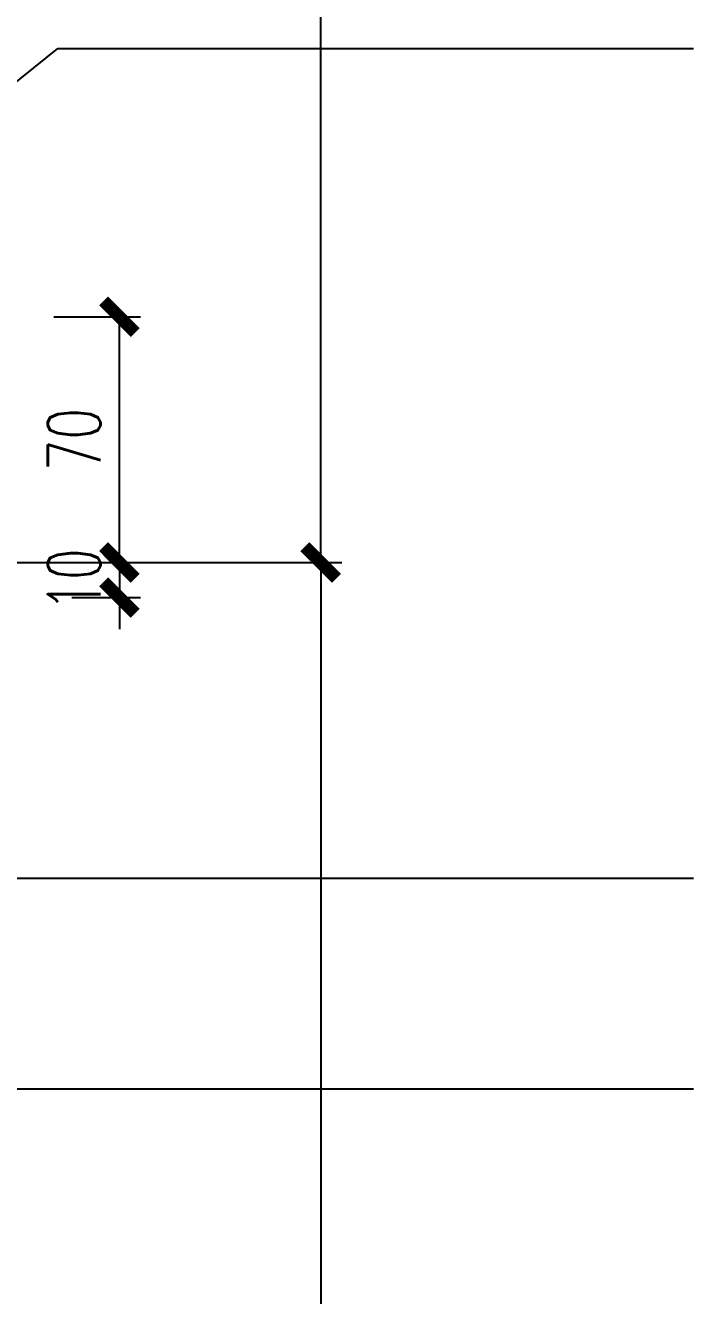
# Model space of a CAD drawing. Extents: x -160106 to 966792, y -663931 to 1550022.
# Drawn here: x -69785 to -69594.6, y -98480.4 to -98118.6 of the extents above; entities that cross this region are included whole.
import ezdxf

# ---------------------------------------------------------------- set-up
doc = ezdxf.new("R2010")
doc.units = 0
doc.layers.add('DIM', color=173, linetype='Continuous')
doc.styles.add('DHTEXT-1', font='ROMANS.shx', dxfattribs={"width": 0.7, "bigfont": 'CHINESE.shx'})
doc.dimstyles.new('ZN6', dxfattribs={"dimscale": 6, "dimtxt": 2.5, "dimasz": 1.5, "dimexe": 1, "dimexo": 2, "dimgap": 0.9, "dimtad": 1, "dimdec": 0, "dimdsep": 46, "dimtxsty": 'DHTEXT-1', "dimblk": 'ARCHTICK', "dimcen": 2.5, "dimclrd": 173, "dimclre": 173, "dimclrt": 7, "dimazin": 2, "dimtfac": 1, "dimtdec": 1, "dimtix": 1, "dimtmove": 2, "dimatfit": 3, "dimfxl": 0, "dimtolj": 1, "dimtzin": 0, "dimarcsym": 0})

# ---------------------------------------------------------------- blocks, each defined once
blk = doc.blocks.new('_ArchTick')
at = {"color": 0, "linetype": 'ByBlock', "const_width": 0.4}
blk.add_lwpolyline([(-0.5, -0.5), (0.5, 0.5)], dxfattribs=at)
blk = doc.blocks.new('*D1262')
at = {"layer": 'Defpoints', "color": 0, "ltscale": 60, "transparency": 16777216}
for p in [(-69808.24, -97593.85), (-69700.85, -97593.85), (-69808.24, -98271.56)]:
    blk.add_point(p, dxfattribs=at)
at = {"layer": 'DIM', "color": 173, "linetype": 'ByBlock', "lineweight": -2, "ltscale": 60, "transparency": 16777216}
for p, q in [((-69796.24, -97593.85), (-69694.85, -97593.85)), ((-69700.85, -98271.56), (-69700.85, -97593.85)), ((-69796.24, -98271.56), (-69694.85, -98271.56))]:
    blk.add_line(p, q, dxfattribs=at)
at = {"layer": 'DIM', "color": 173, "lineweight": -2, "ltscale": 60, "transparency": 16777216, "xscale": 9, "yscale": 9, "zscale": 9}
for p, rotation in [((-69700.85, -97593.85), 90), ((-69700.85, -98271.56), 270)]:
    blk.add_blockref('_ArchTick', p, dxfattribs=dict(at, rotation=rotation))
at = {"layer": 'DIM', "color": 7, "ltscale": 60, "transparency": 16777216, "insert": (-69713.75, -97932.7), "char_height": 15, "attachment_point": 5, "rotation": 90, "style": 'DHTEXT-1'}
blk.add_mtext('\\A1;DIM', dxfattribs=at)
blk = doc.blocks.new('*D1263')
at = {"layer": 'Defpoints', "color": 0, "ltscale": 60, "transparency": 16777216}
for p in [(-69808.24, -98271.56), (-69808.24, -98976.59), (-69700.85, -98976.59)]:
    blk.add_point(p, dxfattribs=at)
at = {"layer": 'DIM', "color": 173, "linetype": 'ByBlock', "lineweight": -2, "ltscale": 60, "transparency": 16777216}
for p, q in [((-69796.24, -98271.56), (-69694.85, -98271.56)), ((-69700.85, -98271.56), (-69700.85, -98976.59)), ((-69796.24, -98976.59), (-69694.85, -98976.59))]:
    blk.add_line(p, q, dxfattribs=at)
at = {"layer": 'DIM', "color": 173, "lineweight": -2, "ltscale": 60, "transparency": 16777216, "xscale": 9, "yscale": 9, "zscale": 9}
for p, rotation in [((-69700.85, -98271.56), 90), ((-69700.85, -98976.59), 270)]:
    blk.add_blockref('_ArchTick', p, dxfattribs=dict(at, rotation=rotation))
at = {"layer": 'DIM', "color": 7, "ltscale": 60, "transparency": 16777216, "insert": (-69713.75, -98624.07), "char_height": 15, "attachment_point": 5, "rotation": 90, "style": 'DHTEXT-1'}
blk.add_mtext('\\A1;705', dxfattribs=at)
blk = doc.blocks.new('*D1264')
at = {"layer": 'Defpoints', "color": 0, "ltscale": 60, "transparency": 16777216}
for p in [(-69788.91, -98201.56), (-69758.2, -98201.56), (-69783.74, -98271.56)]:
    blk.add_point(p, dxfattribs=at)
at = {"layer": 'DIM', "color": 173, "linetype": 'ByBlock', "lineweight": -2, "ltscale": 60, "transparency": 16777216}
for p, q in [((-69776.91, -98201.56), (-69752.2, -98201.56)), ((-69758.2, -98271.56), (-69758.2, -98201.56)), ((-69771.74, -98271.56), (-69752.2, -98271.56))]:
    blk.add_line(p, q, dxfattribs=at)
at = {"layer": 'DIM', "color": 173, "lineweight": -2, "ltscale": 60, "transparency": 16777216, "xscale": 9, "yscale": 9, "zscale": 9}
for p, rotation in [((-69758.2, -98201.56), 90), ((-69758.2, -98271.56), 270)]:
    blk.add_blockref('_ArchTick', p, dxfattribs=dict(at, rotation=rotation))
at = {"layer": 'DIM', "color": 7, "ltscale": 60, "transparency": 16777216, "insert": (-69771.1, -98236.56), "char_height": 15, "attachment_point": 5, "rotation": 90, "style": 'DHTEXT-1'}
blk.add_mtext('\\A1;70', dxfattribs=at)
blk = doc.blocks.new('*D3070')
at = {"layer": 'Defpoints', "color": 0, "ltscale": 60, "transparency": 16777216}
for p in [(-69783.74, -98271.56), (-69783.74, -98281.56), (-69758.2, -98281.56)]:
    blk.add_point(p, dxfattribs=at)
at = {"layer": 'DIM', "color": 173, "linetype": 'ByBlock', "lineweight": -2, "ltscale": 60, "transparency": 16777216}
for p, q in [((-69758.2, -98271.56), (-69758.2, -98262.56)), ((-69771.74, -98271.56), (-69752.2, -98271.56)), ((-69758.2, -98271.56), (-69758.2, -98281.56)), ((-69771.74, -98281.56), (-69752.2, -98281.56)), ((-69758.2, -98281.56), (-69758.2, -98290.56))]:
    blk.add_line(p, q, dxfattribs=at)
at = {"layer": 'DIM', "color": 173, "lineweight": -2, "ltscale": 60, "transparency": 16777216, "xscale": 9, "yscale": 9, "zscale": 9}
for p, rotation in [((-69758.2, -98271.56), 270), ((-69758.2, -98281.56), 90)]:
    blk.add_blockref('_ArchTick', p, dxfattribs=dict(at, rotation=rotation))
at = {"layer": 'DIM', "color": 7, "ltscale": 60, "transparency": 16777216, "insert": (-69771.1, -98276.56), "char_height": 15, "attachment_point": 5, "rotation": 90, "style": 'DHTEXT-1'}
blk.add_mtext('\\A1;10', dxfattribs=at)

msp = doc.modelspace()

# ---------------------------------------------------------------- dimensions: what is measured, and where the dimension line sits
at = {"layer": 'DIM', "ltscale": 60}
dim = msp.add_linear_dim(base=(-69700.85, -97593.85), p1=(-69808.24, -98271.56), p2=(-69808.24, -97593.85), angle=90, text='DIM', dimstyle='ZN6', dxfattribs=at)
dim.commit()
dim.dimension.update_dxf_attribs({"geometry": '*D1262', "text_midpoint": (-69713.75, -97932.7)})
for base, p1, p2, picture, middle in [((-69758.2, -98201.56), (-69783.74, -98271.56), (-69788.91, -98201.56), '*D1264', (-69771.1, -98236.56)), ((-69758.2, -98281.56), (-69783.74, -98271.56), (-69783.74, -98281.56), '*D3070', (-69771.1, -98276.56)), ((-69700.85, -98976.59), (-69808.24, -98271.56), (-69808.24, -98976.59), '*D1263', (-69713.75, -98624.07))]:
    dim = msp.add_linear_dim(base=base, p1=p1, p2=p2, angle=90, dimstyle='ZN6', dxfattribs=at)
    dim.commit()
    dim.dimension.update_dxf_attribs({"geometry": picture, "text_midpoint": middle})

# ---------------------------------------------------------------- leaders
at = {"layer": 'DIM'}
for points in [[(-69878.64, -98207.95), (-69775.78, -98125.15), (-69594.62, -98125.15)], [(-70081.27, -98240.81), (-69975.77, -98361.47), (-69594.62, -98361.47)], [(-70098.09, -98276.59), (-69975.77, -98421.47), (-69594.62, -98421.47)]]:
    msp.add_leader(points, dimstyle='ZN6', dxfattribs=at)

doc.saveas('drawing.dxf')
